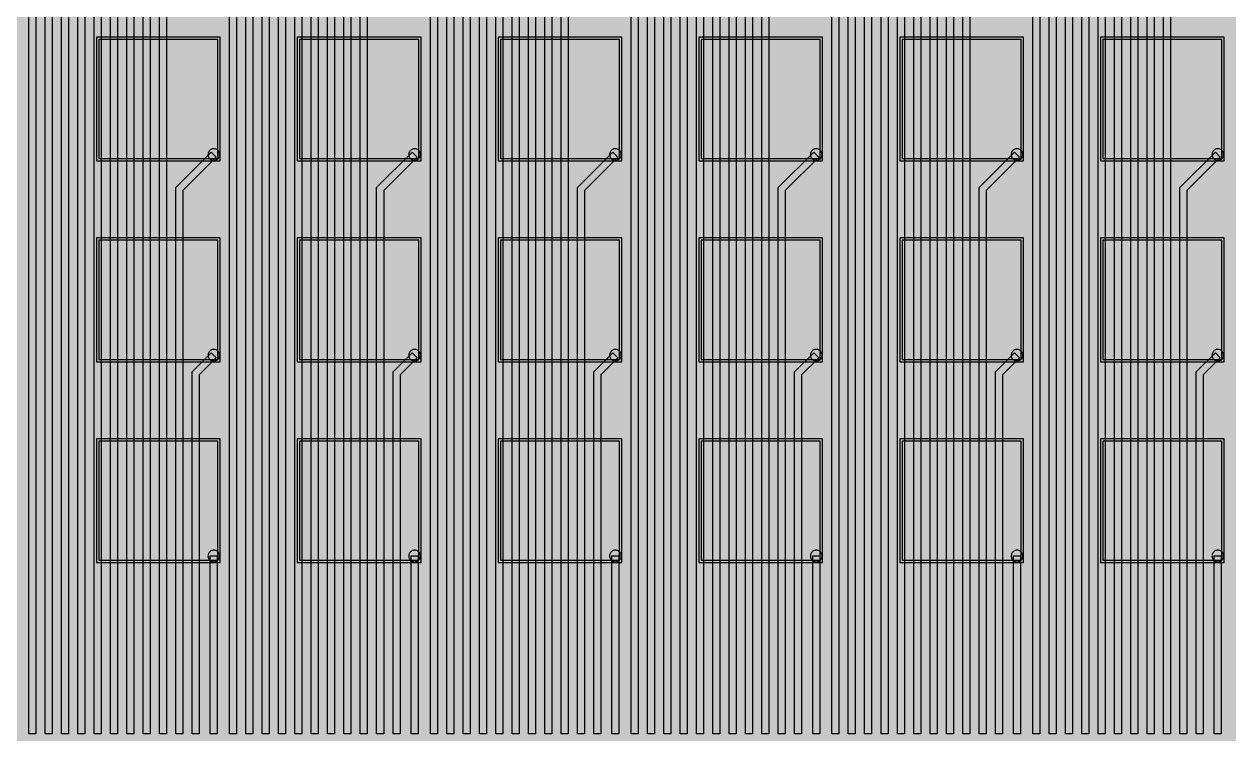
# Model space of a CAD drawing. Header units: metres. Extents: x -7240 to 10960, y -29667 to 1823.
# Drawn here: x 743 to 1259, y 430 to 734 of the extents above; entities that cross this region are included whole.
import ezdxf

# ---------------------------------------------------------------- set-up
doc = ezdxf.new("R2010")
doc.units = ezdxf.units.M
for name, color, linetype in [('Etching', 1, 'CONTINUOUS'), ('EtchingPad', 2, 'CONTINUOUS'), ('Metal1', 4, 'CONTINUOUS'), ('Metal2', 3, 'CONTINUOUS'), ('Polyimide', 7, 'CONTINUOUS')]:
    doc.layers.add(name, color=color, linetype=linetype)

msp = doc.modelspace()

# ---------------------------------------------------------------- hatches: boundary and pattern name
at = {"layer": 'Polyimide'}
msp.add_hatch(color=7, dxfattribs=at).paths.add_polyline_path([(4088.45, -11806.89), (4098.72, -11851.21), (4115.58, -11893.47), (4138.63, -11932.7), (4167.35, -11967.99), (4201.08, -11998.53), (4239.03, -12023.62), (4280.35, -12042.68), (4349.18, -12073.73), (4413.2, -12113.76), (4471.26, -12162.04), (4522.3, -12217.69), (4565.39, -12279.7), (4599.74, -12346.94), (4624.73, -12418.19), (4639.91, -12492.16), (4645, -12567.5), (4639.91, -12642.84), (4624.73, -12716.8), (4599.74, -12788.06), (4565.39, -12855.3), (4522.3, -12917.31), (4471.26, -12972.96), (4413.2, -13021.24), (4349.18, -13061.27), (4280.35, -13092.32), (4239.03, -13111.38), (4201.08, -13136.47), (4167.35, -13167.01), (4138.63, -13202.3), (4115.58, -13241.52), (4098.72, -13283.78), (4088.45, -13328.11), (4085, -13373.48), (4085, -13567.5), (4099.45, -13861.55), (4142.64, -14152.77), (4214.18, -14438.35), (4313.36, -14715.55), (4439.24, -14981.69), (4590.59, -15234.21), (4765.97, -15470.68), (4963.68, -15688.82), (5181.82, -15886.53), (5418.29, -16061.91), (5670.81, -16213.26), (5936.95, -16339.14), (6214.15, -16438.32), (6499.73, -16509.85), (6790.95, -16553.05), (7085, -16567.5), (9960.38, -16567.5), (10038.79, -16571.35), (10116.45, -16582.87), (10192.6, -16601.95), (10266.52, -16628.4), (10337.49, -16661.96), (10404.83, -16702.32), (10467.89, -16749.09), (10526.06, -16801.81), (10578.78, -16859.98), (10625.55, -16923.04), (10665.91, -16990.38), (10699.48, -17061.35), (10725.93, -17135.27), (10745, -17211.43), (10756.52, -17289.08), (10760.38, -17367.5), (10760.38, -21957.3), (10721.61, -22012.91), (10685.97, -22070.59), (10653.58, -22130.14), (10624.53, -22191.39), (10598.92, -22254.16), (10576.82, -22318.25), (10558.3, -22383.46), (10543.41, -22449.6), (10532.21, -22516.46), (10524.72, -22583.84), (10520.97, -22651.53), (10520.97, -22719.32), (10524.72, -22787.01), (10532.21, -22854.38), (10543.41, -22921.24), (10558.3, -22987.38), (10576.82, -23052.6), (10598.92, -23116.68), (10624.53, -23179.45), (10653.58, -23240.71), (10685.97, -23300.26), (10721.61, -23357.93), (10760.38, -23413.54), (10760.38, -28667.5), (10756.52, -28745.91), (10745, -28823.57), (10725.93, -28899.73), (10699.48, -28973.65), (10665.91, -29044.62), (10625.55, -29111.96), (10578.78, -29175.01), (10526.06, -29233.19), (10467.89, -29285.91), (10404.83, -29332.68), (10337.49, -29373.04), (10266.52, -29406.6), (10192.6, -29433.05), (10116.45, -29452.13), (10038.79, -29463.65), (9960.38, -29467.5), (-6239.63, -29467.5), (-6318.04, -29463.65), (-6395.7, -29452.13), (-6471.85, -29433.05), (-6545.77, -29406.6), (-6616.74, -29373.04), (-6684.08, -29332.68), (-6747.14, -29285.91), (-6805.31, -29233.19), (-6858.03, -29175.01), (-6904.8, -29111.96), (-6945.16, -29044.62), (-6978.73, -28973.65), (-7005.18, -28899.73), (-7024.25, -28823.57), (-7035.77, -28745.91), (-7039.63, -28667.5), (-7039.63, -23426.32), (-6999.36, -23370.07), (-6962.33, -23311.63), (-6928.66, -23251.2), (-6898.45, -23188.96), (-6871.81, -23125.12), (-6848.81, -23059.88), (-6829.53, -22993.44), (-6814.04, -22926.02), (-6802.37, -22857.83), (-6794.57, -22789.09), (-6790.67, -22720.02), (-6790.67, -22650.84), (-6794.57, -22581.77), (-6802.37, -22513.03), (-6814.04, -22444.84), (-6829.53, -22377.42), (-6848.81, -22310.98), (-6871.81, -22245.74), (-6898.45, -22181.89), (-6928.66, -22119.66), (-6962.33, -22059.22), (-6999.36, -22000.79), (-7039.63, -21944.54), (-7039.63, -17367.5), (-7035.77, -17289.08), (-7024.25, -17211.43), (-7005.18, -17135.27), (-6978.73, -17061.35), (-6945.16, -16990.38), (-6904.8, -16923.04), (-6858.03, -16859.98), (-6805.31, -16801.81), (-6747.14, -16749.09), (-6684.08, -16702.32), (-6616.74, -16661.96), (-6545.77, -16628.4), (-6471.85, -16601.95), (-6395.7, -16582.87), (-6318.04, -16571.35), (-6239.63, -16567.5), (-3334, -16567.5), (-3039.95, -16553.05), (-2748.73, -16509.85), (-2463.15, -16438.32), (-2185.95, -16339.14), (-1919.81, -16213.26), (-1667.29, -16061.91), (-1430.82, -15886.53), (-1212.68, -15688.82), (-1014.97, -15470.68), (-839.59, -15234.21), (-688.24, -14981.69), (-562.36, -14715.55), (-463.18, -14438.35), (-391.64, -14152.77), (-348.45, -13861.55), (-334, -13567.5), (-334, -13373.48), (-337.45, -13328.11), (-347.72, -13283.78), (-364.58, -13241.52), (-387.63, -13202.3), (-416.35, -13167.01), (-450.08, -13136.47), (-488.03, -13111.38), (-529.35, -13092.32), (-529.35, -13092.32), (-598.18, -13061.27), (-662.2, -13021.24), (-720.26, -12972.96), (-771.3, -12917.31), (-814.39, -12855.3), (-848.74, -12788.06), (-873.73, -12716.8), (-888.91, -12642.84), (-894, -12567.5), (-888.91, -12492.16), (-873.73, -12418.19), (-848.74, -12346.94), (-814.39, -12279.7), (-771.3, -12217.69), (-720.26, -12162.04), (-662.2, -12113.76), (-598.18, -12073.73), (-529.35, -12042.68), (-488.03, -12023.62), (-450.08, -11998.53), (-416.35, -11967.99), (-387.63, -11932.7), (-364.58, -11893.47), (-347.72, -11851.21), (-337.45, -11806.89), (-334, -11761.52), (-334, -11074.31), (-337.45, -11028.94), (-347.72, -10984.62), (-364.58, -10942.36), (-387.63, -10903.13), (-416.35, -10867.84), (-450.08, -10837.3), (-488.03, -10812.21), (-529.35, -10793.16), (-529.35, -10793.16), (-598.18, -10762.1), (-662.2, -10722.07), (-720.26, -10673.8), (-771.3, -10618.15), (-814.39, -10556.13), (-848.74, -10488.89), (-873.73, -10417.64), (-888.91, -10343.67), (-894, -10268.33), (-888.91, -10192.99), (-873.73, -10119.03), (-848.74, -10047.77), (-814.39, -9980.53), (-771.3, -9918.52), (-720.26, -9862.87), (-662.2, -9814.59), (-598.18, -9774.56), (-529.35, -9743.51), (-488.03, -9724.45), (-450.08, -9699.36), (-416.35, -9668.82), (-387.63, -9633.53), (-364.58, -9594.31), (-347.72, -9552.05), (-337.45, -9507.72), (-334, -9462.35), (-334, -8775.14), (-337.45, -8729.78), (-347.72, -8685.45), (-364.58, -8643.19), (-387.63, -8603.96), (-416.35, -8568.68), (-450.08, -8538.14), (-488.03, -8513.05), (-529.35, -8493.99), (-529.35, -8493.99), (-598.18, -8462.94), (-662.2, -8422.91), (-720.26, -8374.63), (-771.3, -8318.98), (-814.39, -8256.97), (-848.74, -8189.73), (-873.73, -8118.47), (-888.91, -8044.5), (-894, -7969.17), (-888.91, -7893.83), (-873.73, -7819.86), (-848.74, -7748.61), (-814.39, -7681.36), (-771.3, -7619.35), (-720.26, -7563.7), (-662.2, -7515.42), (-598.18, -7475.4), (-529.35, -7444.34), (-529.35, -7444.34), (-488.03, -7425.28), (-450.08, -7400.2), (-416.35, -7369.66), (-387.63, -7334.37), (-364.58, -7295.14), (-347.72, -7252.88), (-337.45, -7208.56), (-334, -7163.19), (-334, -6475.98), (-337.45, -6430.61), (-347.72, -6386.29), (-364.58, -6344.02), (-387.63, -6304.8), (-416.35, -6269.51), (-450.08, -6238.97), (-488.03, -6213.88), (-529.35, -6194.82), (-529.35, -6194.82), (-598.18, -6163.77), (-662.2, -6123.74), (-720.26, -6075.46), (-771.3, -6019.81), (-814.39, -5957.8), (-848.74, -5890.56), (-873.73, -5819.31), (-888.91, -5745.34), (-894, -5670), (-888.91, -5594.66), (-873.73, -5520.69), (-848.74, -5449.44), (-814.39, -5382.2), (-771.3, -5320.19), (-720.26, -5264.54), (-662.2, -5216.26), (-598.18, -5176.23), (-529.35, -5145.18), (-529.35, -5145.18), (-488.03, -5126.12), (-450.08, -5101.03), (-416.35, -5070.49), (-387.63, -5035.2), (-364.58, -4995.98), (-347.72, -4953.71), (-337.45, -4909.39), (-334, -4864.02), (-334, 380), (-334, 1522.5), (-289, 1522.5), (-288.78, 1515.63), (-288.1, 1508.79), (-286.98, 1502.02), (-285.42, 1495.32), (-283.43, 1488.75), (-281.01, 1482.32), (-278.17, 1476.06), (-274.93, 1470), (-271.3, 1464.17), (-267.3, 1458.58), (-262.94, 1453.27), (-258.25, 1448.25), (-253.23, 1443.56), (-247.92, 1439.2), (-242.33, 1435.2), (-236.5, 1431.57), (-230.44, 1428.33), (-224.18, 1425.49), (-217.75, 1423.07), (-211.18, 1421.08), (-204.48, 1419.52), (-197.71, 1418.4), (-190.87, 1417.72), (-184, 1417.5), (-177.13, 1417.72), (-170.29, 1418.4), (-163.52, 1419.52), (-156.82, 1421.08), (-150.25, 1423.07), (-143.82, 1425.49), (-137.56, 1428.33), (-131.5, 1431.57), (-125.67, 1435.2), (-120.08, 1439.2), (-114.77, 1443.56), (-109.75, 1448.25), (-105.06, 1453.27), (-100.7, 1458.58), (-96.7, 1464.17), (-93.07, 1470), (-89.83, 1476.06), (-86.99, 1482.32), (-84.57, 1488.75), (-82.58, 1495.32), (-81.02, 1502.02), (-79.9, 1508.79), (-79.22, 1515.63), (-79, 1522.5), (1786, 1522.5), (3835, 1522.5), (3835.21, 1529.04), (3835.86, 1535.55), (3836.92, 1542.01), (3838.41, 1548.38), (3840.31, 1554.64), (3842.61, 1560.77), (3845.31, 1566.73), (3848.4, 1572.5), (3851.85, 1578.06), (3855.66, 1583.38), (3859.82, 1588.43), (3864.29, 1593.21), (3869.07, 1597.68), (3874.12, 1601.84), (3879.44, 1605.65), (3885, 1609.1), (3890.77, 1612.19), (3896.73, 1614.89), (3902.86, 1617.19), (3909.12, 1619.09), (3915.49, 1620.58), (3921.95, 1621.64), (3928.46, 1622.29), (3935, 1622.5), (3941.54, 1622.29), (3948.05, 1621.64), (3954.51, 1620.58), (3960.88, 1619.09), (3967.14, 1617.19), (3973.27, 1614.89), (3979.23, 1612.19), (3985, 1609.1), (3990.56, 1605.65), (3995.88, 1601.84), (4000.93, 1597.68), (4005.71, 1593.21), (4010.18, 1588.43), (4014.34, 1583.38), (4018.15, 1578.06), (4021.6, 1572.5), (4024.69, 1566.73), (4027.39, 1560.77), (4029.69, 1554.64), (4031.59, 1548.38), (4033.08, 1542.01), (4034.14, 1535.55), (4034.79, 1529.04), (4035, 1522.5), (4085, 1522.5), (4085, 380), (4085, 330), (4085, -4864.02), (4088.45, -4909.39), (4098.72, -4953.71), (4115.58, -4995.98), (4138.63, -5035.2), (4167.35, -5070.49), (4201.08, -5101.03), (4239.03, -5126.12), (4280.35, -5145.18), (4280.35, -5145.18), (4349.18, -5176.23), (4413.2, -5216.26), (4471.26, -5264.54), (4522.3, -5320.19), (4565.39, -5382.2), (4599.74, -5449.44), (4624.73, -5520.69), (4639.91, -5594.66), (4645, -5670), (4639.91, -5745.34), (4624.73, -5819.31), (4599.74, -5890.56), (4565.39, -5957.8), (4522.3, -6019.81), (4471.26, -6075.46), (4413.2, -6123.74), (4349.18, -6163.77), (4280.35, -6194.82), (4239.03, -6213.88), (4201.08, -6238.97), (4167.35, -6269.51), (4138.63, -6304.8), (4115.58, -6344.02), (4098.72, -6386.29), (4088.45, -6430.61), (4085, -6475.98), (4085, -11761.52), (4088.45, -11806.89)])

# ---------------------------------------------------------------- linework, layer by layer
at = {"layer": 'Etching'}
for points in [[(821.75, 678.25), (821.77, 677.92), (821.84, 677.6), (821.94, 677.29), (822.08, 677), (822.27, 676.73), (822.48, 676.48), (822.73, 676.27), (823, 676.08), (823.29, 675.94), (823.6, 675.84), (823.92, 675.77), (824.25, 675.75), (824.58, 675.77), (824.9, 675.84), (825.21, 675.94), (825.5, 676.08), (825.77, 676.27), (826.02, 676.48), (826.23, 676.73), (826.42, 677), (826.56, 677.29), (826.66, 677.6), (826.73, 677.92), (826.75, 678.25), (826.73, 678.58), (826.66, 678.9), (826.56, 679.21), (826.42, 679.5), (826.23, 679.77), (826.02, 680.02), (825.77, 680.23), (825.5, 680.42), (825.21, 680.56), (824.9, 680.66), (824.58, 680.73), (824.25, 680.75), (823.92, 680.73), (823.6, 680.66), (823.29, 680.56), (823, 680.42), (822.73, 680.23), (822.48, 680.02), (822.27, 679.77), (822.08, 679.5), (821.94, 679.21), (821.84, 678.9), (821.77, 678.58), (821.75, 678.25)], [(907.75, 678.25), (907.77, 677.92), (907.84, 677.6), (907.94, 677.29), (908.08, 677), (908.27, 676.73), (908.48, 676.48), (908.73, 676.27), (909, 676.08), (909.29, 675.94), (909.6, 675.84), (909.92, 675.77), (910.25, 675.75), (910.58, 675.77), (910.9, 675.84), (911.21, 675.94), (911.5, 676.08), (911.77, 676.27), (912.02, 676.48), (912.23, 676.73), (912.42, 677), (912.56, 677.29), (912.66, 677.6), (912.73, 677.92), (912.75, 678.25), (912.73, 678.58), (912.66, 678.9), (912.56, 679.21), (912.42, 679.5), (912.23, 679.77), (912.02, 680.02), (911.77, 680.23), (911.5, 680.42), (911.21, 680.56), (910.9, 680.66), (910.58, 680.73), (910.25, 680.75), (909.92, 680.73), (909.6, 680.66), (909.29, 680.56), (909, 680.42), (908.73, 680.23), (908.48, 680.02), (908.27, 679.77), (908.08, 679.5), (907.94, 679.21), (907.84, 678.9), (907.77, 678.58), (907.75, 678.25)], [(993.75, 678.25), (993.77, 677.92), (993.84, 677.6), (993.94, 677.29), (994.08, 677), (994.27, 676.73), (994.48, 676.48), (994.73, 676.27), (995, 676.08), (995.29, 675.94), (995.6, 675.84), (995.92, 675.77), (996.25, 675.75), (996.58, 675.77), (996.9, 675.84), (997.21, 675.94), (997.5, 676.08), (997.77, 676.27), (998.02, 676.48), (998.23, 676.73), (998.42, 677), (998.56, 677.29), (998.66, 677.6), (998.73, 677.92), (998.75, 678.25), (998.73, 678.58), (998.66, 678.9), (998.56, 679.21), (998.42, 679.5), (998.23, 679.77), (998.02, 680.02), (997.77, 680.23), (997.5, 680.42), (997.21, 680.56), (996.9, 680.66), (996.58, 680.73), (996.25, 680.75), (995.92, 680.73), (995.6, 680.66), (995.29, 680.56), (995, 680.42), (994.73, 680.23), (994.48, 680.02), (994.27, 679.77), (994.08, 679.5), (993.94, 679.21), (993.84, 678.9), (993.77, 678.58), (993.75, 678.25)], [(1079.75, 678.25), (1079.77, 677.92), (1079.84, 677.6), (1079.94, 677.29), (1080.08, 677), (1080.27, 676.73), (1080.48, 676.48), (1080.73, 676.27), (1081, 676.08), (1081.29, 675.94), (1081.6, 675.84), (1081.92, 675.77), (1082.25, 675.75), (1082.58, 675.77), (1082.9, 675.84), (1083.21, 675.94), (1083.5, 676.08), (1083.77, 676.27), (1084.02, 676.48), (1084.23, 676.73), (1084.42, 677), (1084.56, 677.29), (1084.66, 677.6), (1084.73, 677.92), (1084.75, 678.25), (1084.73, 678.58), (1084.66, 678.9), (1084.56, 679.21), (1084.42, 679.5), (1084.23, 679.77), (1084.02, 680.02), (1083.77, 680.23), (1083.5, 680.42), (1083.21, 680.56), (1082.9, 680.66), (1082.58, 680.73), (1082.25, 680.75), (1081.92, 680.73), (1081.6, 680.66), (1081.29, 680.56), (1081, 680.42), (1080.73, 680.23), (1080.48, 680.02), (1080.27, 679.77), (1080.08, 679.5), (1079.94, 679.21), (1079.84, 678.9), (1079.77, 678.58), (1079.75, 678.25)], [(1165.75, 678.25), (1165.77, 677.92), (1165.84, 677.6), (1165.94, 677.29), (1166.08, 677), (1166.27, 676.73), (1166.48, 676.48), (1166.73, 676.27), (1167, 676.08), (1167.29, 675.94), (1167.6, 675.84), (1167.92, 675.77), (1168.25, 675.75), (1168.58, 675.77), (1168.9, 675.84), (1169.21, 675.94), (1169.5, 676.08), (1169.77, 676.27), (1170.02, 676.48), (1170.23, 676.73), (1170.42, 677), (1170.56, 677.29), (1170.66, 677.6), (1170.73, 677.92), (1170.75, 678.25), (1170.73, 678.58), (1170.66, 678.9), (1170.56, 679.21), (1170.42, 679.5), (1170.23, 679.77), (1170.02, 680.02), (1169.77, 680.23), (1169.5, 680.42), (1169.21, 680.56), (1168.9, 680.66), (1168.58, 680.73), (1168.25, 680.75), (1167.92, 680.73), (1167.6, 680.66), (1167.29, 680.56), (1167, 680.42), (1166.73, 680.23), (1166.48, 680.02), (1166.27, 679.77), (1166.08, 679.5), (1165.94, 679.21), (1165.84, 678.9), (1165.77, 678.58), (1165.75, 678.25)], [(1251.75, 678.25), (1251.77, 677.92), (1251.84, 677.6), (1251.94, 677.29), (1252.08, 677), (1252.27, 676.73), (1252.48, 676.48), (1252.73, 676.27), (1253, 676.08), (1253.29, 675.94), (1253.6, 675.84), (1253.92, 675.77), (1254.25, 675.75), (1254.58, 675.77), (1254.9, 675.84), (1255.21, 675.94), (1255.5, 676.08), (1255.77, 676.27), (1256.02, 676.48), (1256.23, 676.73), (1256.42, 677), (1256.56, 677.29), (1256.66, 677.6), (1256.73, 677.92), (1256.75, 678.25), (1256.73, 678.58), (1256.66, 678.9), (1256.56, 679.21), (1256.42, 679.5), (1256.23, 679.77), (1256.02, 680.02), (1255.77, 680.23), (1255.5, 680.42), (1255.21, 680.56), (1254.9, 680.66), (1254.58, 680.73), (1254.25, 680.75), (1253.92, 680.73), (1253.6, 680.66), (1253.29, 680.56), (1253, 680.42), (1252.73, 680.23), (1252.48, 680.02), (1252.27, 679.77), (1252.08, 679.5), (1251.94, 679.21), (1251.84, 678.9), (1251.77, 678.58), (1251.75, 678.25)], [(821.75, 592.25), (821.77, 591.92), (821.84, 591.6), (821.94, 591.29), (822.08, 591), (822.27, 590.73), (822.48, 590.48), (822.73, 590.27), (823, 590.08), (823.29, 589.94), (823.6, 589.84), (823.92, 589.77), (824.25, 589.75), (824.58, 589.77), (824.9, 589.84), (825.21, 589.94), (825.5, 590.08), (825.77, 590.27), (826.02, 590.48), (826.23, 590.73), (826.42, 591), (826.56, 591.29), (826.66, 591.6), (826.73, 591.92), (826.75, 592.25), (826.73, 592.58), (826.66, 592.9), (826.56, 593.21), (826.42, 593.5), (826.23, 593.77), (826.02, 594.02), (825.77, 594.23), (825.5, 594.42), (825.21, 594.56), (824.9, 594.66), (824.58, 594.73), (824.25, 594.75), (823.92, 594.73), (823.6, 594.66), (823.29, 594.56), (823, 594.42), (822.73, 594.23), (822.48, 594.02), (822.27, 593.77), (822.08, 593.5), (821.94, 593.21), (821.84, 592.9), (821.77, 592.58), (821.75, 592.25)], [(907.75, 592.25), (907.77, 591.92), (907.84, 591.6), (907.94, 591.29), (908.08, 591), (908.27, 590.73), (908.48, 590.48), (908.73, 590.27), (909, 590.08), (909.29, 589.94), (909.6, 589.84), (909.92, 589.77), (910.25, 589.75), (910.58, 589.77), (910.9, 589.84), (911.21, 589.94), (911.5, 590.08), (911.77, 590.27), (912.02, 590.48), (912.23, 590.73), (912.42, 591), (912.56, 591.29), (912.66, 591.6), (912.73, 591.92), (912.75, 592.25), (912.73, 592.58), (912.66, 592.9), (912.56, 593.21), (912.42, 593.5), (912.23, 593.77), (912.02, 594.02), (911.77, 594.23), (911.5, 594.42), (911.21, 594.56), (910.9, 594.66), (910.58, 594.73), (910.25, 594.75), (909.92, 594.73), (909.6, 594.66), (909.29, 594.56), (909, 594.42), (908.73, 594.23), (908.48, 594.02), (908.27, 593.77), (908.08, 593.5), (907.94, 593.21), (907.84, 592.9), (907.77, 592.58), (907.75, 592.25)], [(993.75, 592.25), (993.77, 591.92), (993.84, 591.6), (993.94, 591.29), (994.08, 591), (994.27, 590.73), (994.48, 590.48), (994.73, 590.27), (995, 590.08), (995.29, 589.94), (995.6, 589.84), (995.92, 589.77), (996.25, 589.75), (996.58, 589.77), (996.9, 589.84), (997.21, 589.94), (997.5, 590.08), (997.77, 590.27), (998.02, 590.48), (998.23, 590.73), (998.42, 591), (998.56, 591.29), (998.66, 591.6), (998.73, 591.92), (998.75, 592.25), (998.73, 592.58), (998.66, 592.9), (998.56, 593.21), (998.42, 593.5), (998.23, 593.77), (998.02, 594.02), (997.77, 594.23), (997.5, 594.42), (997.21, 594.56), (996.9, 594.66), (996.58, 594.73), (996.25, 594.75), (995.92, 594.73), (995.6, 594.66), (995.29, 594.56), (995, 594.42), (994.73, 594.23), (994.48, 594.02), (994.27, 593.77), (994.08, 593.5), (993.94, 593.21), (993.84, 592.9), (993.77, 592.58), (993.75, 592.25)], [(1079.75, 592.25), (1079.77, 591.92), (1079.84, 591.6), (1079.94, 591.29), (1080.08, 591), (1080.27, 590.73), (1080.48, 590.48), (1080.73, 590.27), (1081, 590.08), (1081.29, 589.94), (1081.6, 589.84), (1081.92, 589.77), (1082.25, 589.75), (1082.58, 589.77), (1082.9, 589.84), (1083.21, 589.94), (1083.5, 590.08), (1083.77, 590.27), (1084.02, 590.48), (1084.23, 590.73), (1084.42, 591), (1084.56, 591.29), (1084.66, 591.6), (1084.73, 591.92), (1084.75, 592.25), (1084.73, 592.58), (1084.66, 592.9), (1084.56, 593.21), (1084.42, 593.5), (1084.23, 593.77), (1084.02, 594.02), (1083.77, 594.23), (1083.5, 594.42), (1083.21, 594.56), (1082.9, 594.66), (1082.58, 594.73), (1082.25, 594.75), (1081.92, 594.73), (1081.6, 594.66), (1081.29, 594.56), (1081, 594.42), (1080.73, 594.23), (1080.48, 594.02), (1080.27, 593.77), (1080.08, 593.5), (1079.94, 593.21), (1079.84, 592.9), (1079.77, 592.58), (1079.75, 592.25)], [(1165.75, 592.25), (1165.77, 591.92), (1165.84, 591.6), (1165.94, 591.29), (1166.08, 591), (1166.27, 590.73), (1166.48, 590.48), (1166.73, 590.27), (1167, 590.08), (1167.29, 589.94), (1167.6, 589.84), (1167.92, 589.77), (1168.25, 589.75), (1168.58, 589.77), (1168.9, 589.84), (1169.21, 589.94), (1169.5, 590.08), (1169.77, 590.27), (1170.02, 590.48), (1170.23, 590.73), (1170.42, 591), (1170.56, 591.29), (1170.66, 591.6), (1170.73, 591.92), (1170.75, 592.25), (1170.73, 592.58), (1170.66, 592.9), (1170.56, 593.21), (1170.42, 593.5), (1170.23, 593.77), (1170.02, 594.02), (1169.77, 594.23), (1169.5, 594.42), (1169.21, 594.56), (1168.9, 594.66), (1168.58, 594.73), (1168.25, 594.75), (1167.92, 594.73), (1167.6, 594.66), (1167.29, 594.56), (1167, 594.42), (1166.73, 594.23), (1166.48, 594.02), (1166.27, 593.77), (1166.08, 593.5), (1165.94, 593.21), (1165.84, 592.9), (1165.77, 592.58), (1165.75, 592.25)], [(1251.75, 592.25), (1251.77, 591.92), (1251.84, 591.6), (1251.94, 591.29), (1252.08, 591), (1252.27, 590.73), (1252.48, 590.48), (1252.73, 590.27), (1253, 590.08), (1253.29, 589.94), (1253.6, 589.84), (1253.92, 589.77), (1254.25, 589.75), (1254.58, 589.77), (1254.9, 589.84), (1255.21, 589.94), (1255.5, 590.08), (1255.77, 590.27), (1256.02, 590.48), (1256.23, 590.73), (1256.42, 591), (1256.56, 591.29), (1256.66, 591.6), (1256.73, 591.92), (1256.75, 592.25), (1256.73, 592.58), (1256.66, 592.9), (1256.56, 593.21), (1256.42, 593.5), (1256.23, 593.77), (1256.02, 594.02), (1255.77, 594.23), (1255.5, 594.42), (1255.21, 594.56), (1254.9, 594.66), (1254.58, 594.73), (1254.25, 594.75), (1253.92, 594.73), (1253.6, 594.66), (1253.29, 594.56), (1253, 594.42), (1252.73, 594.23), (1252.48, 594.02), (1252.27, 593.77), (1252.08, 593.5), (1251.94, 593.21), (1251.84, 592.9), (1251.77, 592.58), (1251.75, 592.25)], [(821.75, 506.25), (821.77, 505.92), (821.84, 505.6), (821.94, 505.29), (822.08, 505), (822.27, 504.73), (822.48, 504.48), (822.73, 504.27), (823, 504.08), (823.29, 503.94), (823.6, 503.84), (823.92, 503.77), (824.25, 503.75), (824.58, 503.77), (824.9, 503.84), (825.21, 503.94), (825.5, 504.08), (825.77, 504.27), (826.02, 504.48), (826.23, 504.73), (826.42, 505), (826.56, 505.29), (826.66, 505.6), (826.73, 505.92), (826.75, 506.25), (826.73, 506.58), (826.66, 506.9), (826.56, 507.21), (826.42, 507.5), (826.23, 507.77), (826.02, 508.02), (825.77, 508.23), (825.5, 508.42), (825.21, 508.56), (824.9, 508.66), (824.58, 508.73), (824.25, 508.75), (823.92, 508.73), (823.6, 508.66), (823.29, 508.56), (823, 508.42), (822.73, 508.23), (822.48, 508.02), (822.27, 507.77), (822.08, 507.5), (821.94, 507.21), (821.84, 506.9), (821.77, 506.58), (821.75, 506.25)], [(907.75, 506.25), (907.77, 505.92), (907.84, 505.6), (907.94, 505.29), (908.08, 505), (908.27, 504.73), (908.48, 504.48), (908.73, 504.27), (909, 504.08), (909.29, 503.94), (909.6, 503.84), (909.92, 503.77), (910.25, 503.75), (910.58, 503.77), (910.9, 503.84), (911.21, 503.94), (911.5, 504.08), (911.77, 504.27), (912.02, 504.48), (912.23, 504.73), (912.42, 505), (912.56, 505.29), (912.66, 505.6), (912.73, 505.92), (912.75, 506.25), (912.73, 506.58), (912.66, 506.9), (912.56, 507.21), (912.42, 507.5), (912.23, 507.77), (912.02, 508.02), (911.77, 508.23), (911.5, 508.42), (911.21, 508.56), (910.9, 508.66), (910.58, 508.73), (910.25, 508.75), (909.92, 508.73), (909.6, 508.66), (909.29, 508.56), (909, 508.42), (908.73, 508.23), (908.48, 508.02), (908.27, 507.77), (908.08, 507.5), (907.94, 507.21), (907.84, 506.9), (907.77, 506.58), (907.75, 506.25)], [(993.75, 506.25), (993.77, 505.92), (993.84, 505.6), (993.94, 505.29), (994.08, 505), (994.27, 504.73), (994.48, 504.48), (994.73, 504.27), (995, 504.08), (995.29, 503.94), (995.6, 503.84), (995.92, 503.77), (996.25, 503.75), (996.58, 503.77), (996.9, 503.84), (997.21, 503.94), (997.5, 504.08), (997.77, 504.27), (998.02, 504.48), (998.23, 504.73), (998.42, 505), (998.56, 505.29), (998.66, 505.6), (998.73, 505.92), (998.75, 506.25), (998.73, 506.58), (998.66, 506.9), (998.56, 507.21), (998.42, 507.5), (998.23, 507.77), (998.02, 508.02), (997.77, 508.23), (997.5, 508.42), (997.21, 508.56), (996.9, 508.66), (996.58, 508.73), (996.25, 508.75), (995.92, 508.73), (995.6, 508.66), (995.29, 508.56), (995, 508.42), (994.73, 508.23), (994.48, 508.02), (994.27, 507.77), (994.08, 507.5), (993.94, 507.21), (993.84, 506.9), (993.77, 506.58), (993.75, 506.25)], [(1079.75, 506.25), (1079.77, 505.92), (1079.84, 505.6), (1079.94, 505.29), (1080.08, 505), (1080.27, 504.73), (1080.48, 504.48), (1080.73, 504.27), (1081, 504.08), (1081.29, 503.94), (1081.6, 503.84), (1081.92, 503.77), (1082.25, 503.75), (1082.58, 503.77), (1082.9, 503.84), (1083.21, 503.94), (1083.5, 504.08), (1083.77, 504.27), (1084.02, 504.48), (1084.23, 504.73), (1084.42, 505), (1084.56, 505.29), (1084.66, 505.6), (1084.73, 505.92), (1084.75, 506.25), (1084.73, 506.58), (1084.66, 506.9), (1084.56, 507.21), (1084.42, 507.5), (1084.23, 507.77), (1084.02, 508.02), (1083.77, 508.23), (1083.5, 508.42), (1083.21, 508.56), (1082.9, 508.66), (1082.58, 508.73), (1082.25, 508.75), (1081.92, 508.73), (1081.6, 508.66), (1081.29, 508.56), (1081, 508.42), (1080.73, 508.23), (1080.48, 508.02), (1080.27, 507.77), (1080.08, 507.5), (1079.94, 507.21), (1079.84, 506.9), (1079.77, 506.58), (1079.75, 506.25)], [(1165.75, 506.25), (1165.77, 505.92), (1165.84, 505.6), (1165.94, 505.29), (1166.08, 505), (1166.27, 504.73), (1166.48, 504.48), (1166.73, 504.27), (1167, 504.08), (1167.29, 503.94), (1167.6, 503.84), (1167.92, 503.77), (1168.25, 503.75), (1168.58, 503.77), (1168.9, 503.84), (1169.21, 503.94), (1169.5, 504.08), (1169.77, 504.27), (1170.02, 504.48), (1170.23, 504.73), (1170.42, 505), (1170.56, 505.29), (1170.66, 505.6), (1170.73, 505.92), (1170.75, 506.25), (1170.73, 506.58), (1170.66, 506.9), (1170.56, 507.21), (1170.42, 507.5), (1170.23, 507.77), (1170.02, 508.02), (1169.77, 508.23), (1169.5, 508.42), (1169.21, 508.56), (1168.9, 508.66), (1168.58, 508.73), (1168.25, 508.75), (1167.92, 508.73), (1167.6, 508.66), (1167.29, 508.56), (1167, 508.42), (1166.73, 508.23), (1166.48, 508.02), (1166.27, 507.77), (1166.08, 507.5), (1165.94, 507.21), (1165.84, 506.9), (1165.77, 506.58), (1165.75, 506.25)], [(1251.75, 506.25), (1251.77, 505.92), (1251.84, 505.6), (1251.94, 505.29), (1252.08, 505), (1252.27, 504.73), (1252.48, 504.48), (1252.73, 504.27), (1253, 504.08), (1253.29, 503.94), (1253.6, 503.84), (1253.92, 503.77), (1254.25, 503.75), (1254.58, 503.77), (1254.9, 503.84), (1255.21, 503.94), (1255.5, 504.08), (1255.77, 504.27), (1256.02, 504.48), (1256.23, 504.73), (1256.42, 505), (1256.56, 505.29), (1256.66, 505.6), (1256.73, 505.92), (1256.75, 506.25), (1256.73, 506.58), (1256.66, 506.9), (1256.56, 507.21), (1256.42, 507.5), (1256.23, 507.77), (1256.02, 508.02), (1255.77, 508.23), (1255.5, 508.42), (1255.21, 508.56), (1254.9, 508.66), (1254.58, 508.73), (1254.25, 508.75), (1253.92, 508.73), (1253.6, 508.66), (1253.29, 508.56), (1253, 508.42), (1252.73, 508.23), (1252.48, 508.02), (1252.27, 507.77), (1252.08, 507.5), (1251.94, 507.21), (1251.84, 506.9), (1251.77, 506.58), (1251.75, 506.25)]]:
    msp.add_lwpolyline(points, close=True, dxfattribs=at)
at = {"layer": 'EtchingPad'}
for points in [[(826, 727.5), (775, 727.5), (775, 676.5), (826, 676.5), (826, 727.5)], [(912, 727.5), (861, 727.5), (861, 676.5), (912, 676.5), (912, 727.5)], [(998, 727.5), (947, 727.5), (947, 676.5), (998, 676.5), (998, 727.5)], [(1084, 727.5), (1033, 727.5), (1033, 676.5), (1084, 676.5), (1084, 727.5)], [(1170, 727.5), (1119, 727.5), (1119, 676.5), (1170, 676.5), (1170, 727.5)], [(1256, 727.5), (1205, 727.5), (1205, 676.5), (1256, 676.5), (1256, 727.5)], [(826, 641.5), (775, 641.5), (775, 590.5), (826, 590.5), (826, 641.5)], [(912, 641.5), (861, 641.5), (861, 590.5), (912, 590.5), (912, 641.5)], [(998, 641.5), (947, 641.5), (947, 590.5), (998, 590.5), (998, 641.5)], [(1084, 641.5), (1033, 641.5), (1033, 590.5), (1084, 590.5), (1084, 641.5)], [(1170, 641.5), (1119, 641.5), (1119, 590.5), (1170, 590.5), (1170, 641.5)], [(1256, 641.5), (1205, 641.5), (1205, 590.5), (1256, 590.5), (1256, 641.5)], [(826, 555.5), (775, 555.5), (775, 504.5), (826, 504.5), (826, 555.5)], [(912, 555.5), (861, 555.5), (861, 504.5), (912, 504.5), (912, 555.5)], [(998, 555.5), (947, 555.5), (947, 504.5), (998, 504.5), (998, 555.5)], [(1084, 555.5), (1033, 555.5), (1033, 504.5), (1084, 504.5), (1084, 555.5)], [(1170, 555.5), (1119, 555.5), (1119, 504.5), (1170, 504.5), (1170, 555.5)], [(1256, 555.5), (1205, 555.5), (1205, 504.5), (1256, 504.5), (1256, 555.5)]]:
    msp.add_lwpolyline(points, close=True, dxfattribs=at)
at = {"layer": 'Metal1'}
for points in [[(745, 430), (745, 1375.12), (823.19, 1453.31), (825.31, 1451.19), (748, 1373.88), (748, 430)], [(831, 430), (831, 1375.12), (909.19, 1453.31), (911.31, 1451.19), (834, 1373.88), (834, 430)], [(917, 430), (917, 1375.12), (995.19, 1453.31), (997.31, 1451.19), (920, 1373.88), (920, 430)], [(1003, 430), (1003, 1375.12), (1081.19, 1453.31), (1083.31, 1451.19), (1006, 1373.88), (1006, 430)], [(1089, 430), (1089, 1375.12), (1167.19, 1453.31), (1169.31, 1451.19), (1092, 1373.88), (1092, 430)], [(1175, 430), (1175, 1375.12), (1253.19, 1453.31), (1255.31, 1451.19), (1178, 1373.88), (1178, 430)], [(752, 430), (752, 1296.12), (823.19, 1367.31), (825.31, 1365.19), (755, 1294.88), (755, 430)], [(838, 430), (838, 1296.12), (909.19, 1367.31), (911.31, 1365.19), (841, 1294.88), (841, 430)], [(924, 430), (924, 1296.12), (995.19, 1367.31), (997.31, 1365.19), (927, 1294.88), (927, 430)], [(1010, 430), (1010, 1296.12), (1081.19, 1367.31), (1083.31, 1365.19), (1013, 1294.88), (1013, 430)], [(1096, 430), (1096, 1296.12), (1167.19, 1367.31), (1169.31, 1365.19), (1099, 1294.88), (1099, 430)], [(1182, 430), (1182, 1296.12), (1253.19, 1367.31), (1255.31, 1365.19), (1185, 1294.88), (1185, 430)], [(759, 430), (759, 1217.12), (823.19, 1281.31), (825.31, 1279.19), (762, 1215.88), (762, 430)], [(845, 430), (845, 1217.12), (909.19, 1281.31), (911.31, 1279.19), (848, 1215.88), (848, 430)], [(931, 430), (931, 1217.12), (995.19, 1281.31), (997.31, 1279.19), (934, 1215.88), (934, 430)], [(1017, 430), (1017, 1217.12), (1081.19, 1281.31), (1083.31, 1279.19), (1020, 1215.88), (1020, 430)], [(1103, 430), (1103, 1217.12), (1167.19, 1281.31), (1169.31, 1279.19), (1106, 1215.88), (1106, 430)], [(1189, 430), (1189, 1217.12), (1253.19, 1281.31), (1255.31, 1279.19), (1192, 1215.88), (1192, 430)], [(766, 430), (766, 1138.12), (823.19, 1195.31), (825.31, 1193.19), (769, 1136.88), (769, 430)], [(852, 430), (852, 1138.12), (909.19, 1195.31), (911.31, 1193.19), (855, 1136.88), (855, 430)], [(938, 430), (938, 1138.12), (995.19, 1195.31), (997.31, 1193.19), (941, 1136.88), (941, 430)], [(1024, 430), (1024, 1138.12), (1081.19, 1195.31), (1083.31, 1193.19), (1027, 1136.88), (1027, 430)], [(1110, 430), (1110, 1138.12), (1167.19, 1195.31), (1169.31, 1193.19), (1113, 1136.88), (1113, 430)], [(1196, 430), (1196, 1138.12), (1253.19, 1195.31), (1255.31, 1193.19), (1199, 1136.88), (1199, 430)], [(773, 430), (773, 1059.12), (823.19, 1109.31), (825.31, 1107.19), (776, 1057.88), (776, 430)], [(859, 430), (859, 1059.12), (909.19, 1109.31), (911.31, 1107.19), (862, 1057.88), (862, 430)], [(945, 430), (945, 1059.12), (995.19, 1109.31), (997.31, 1107.19), (948, 1057.88), (948, 430)], [(1031, 430), (1031, 1059.12), (1081.19, 1109.31), (1083.31, 1107.19), (1034, 1057.88), (1034, 430)], [(1117, 430), (1117, 1059.12), (1167.19, 1109.31), (1169.31, 1107.19), (1120, 1057.88), (1120, 430)], [(1203, 430), (1203, 1059.12), (1253.19, 1109.31), (1255.31, 1107.19), (1206, 1057.88), (1206, 430)], [(780, 430), (780, 980.12), (823.19, 1023.31), (825.31, 1021.19), (783, 978.88), (783, 430)], [(866, 430), (866, 980.12), (909.19, 1023.31), (911.31, 1021.19), (869, 978.88), (869, 430)], [(952, 430), (952, 980.12), (995.19, 1023.31), (997.31, 1021.19), (955, 978.88), (955, 430)], [(1038, 430), (1038, 980.12), (1081.19, 1023.31), (1083.31, 1021.19), (1041, 978.88), (1041, 430)], [(1124, 430), (1124, 980.12), (1167.19, 1023.31), (1169.31, 1021.19), (1127, 978.88), (1127, 430)], [(1210, 430), (1210, 980.12), (1253.19, 1023.31), (1255.31, 1021.19), (1213, 978.88), (1213, 430)], [(787, 430), (787, 901.12), (823.19, 937.31), (825.31, 935.19), (790, 899.88), (790, 430)], [(873, 430), (873, 901.12), (909.19, 937.31), (911.31, 935.19), (876, 899.88), (876, 430)], [(959, 430), (959, 901.12), (995.19, 937.31), (997.31, 935.19), (962, 899.88), (962, 430)], [(1045, 430), (1045, 901.12), (1081.19, 937.31), (1083.31, 935.19), (1048, 899.88), (1048, 430)], [(1131, 430), (1131, 901.12), (1167.19, 937.31), (1169.31, 935.19), (1134, 899.88), (1134, 430)], [(1217, 430), (1217, 901.12), (1253.19, 937.31), (1255.31, 935.19), (1220, 899.88), (1220, 430)], [(794, 430), (794, 822.12), (823.19, 851.31), (825.31, 849.19), (797, 820.88), (797, 430)], [(880, 430), (880, 822.12), (909.19, 851.31), (911.31, 849.19), (883, 820.88), (883, 430)], [(966, 430), (966, 822.12), (995.19, 851.31), (997.31, 849.19), (969, 820.88), (969, 430)], [(1052, 430), (1052, 822.12), (1081.19, 851.31), (1083.31, 849.19), (1055, 820.88), (1055, 430)], [(1138, 430), (1138, 822.12), (1167.19, 851.31), (1169.31, 849.19), (1141, 820.88), (1141, 430)], [(1224, 430), (1224, 822.12), (1253.19, 851.31), (1255.31, 849.19), (1227, 820.88), (1227, 430)], [(801, 430), (801, 743.12), (823.19, 765.31), (825.31, 763.19), (804, 741.88), (804, 430)], [(887, 430), (887, 743.12), (909.19, 765.31), (911.31, 763.19), (890, 741.88), (890, 430)], [(973, 430), (973, 743.12), (995.19, 765.31), (997.31, 763.19), (976, 741.88), (976, 430)], [(1059, 430), (1059, 743.12), (1081.19, 765.31), (1083.31, 763.19), (1062, 741.88), (1062, 430)], [(1145, 430), (1145, 743.12), (1167.19, 765.31), (1169.31, 763.19), (1148, 741.88), (1148, 430)], [(1231, 430), (1231, 743.12), (1253.19, 765.31), (1255.31, 763.19), (1234, 741.88), (1234, 430)], [(808, 430), (808, 664.12), (823.19, 679.31), (825.31, 677.19), (811, 662.88), (811, 430)], [(894, 430), (894, 664.12), (909.19, 679.31), (911.31, 677.19), (897, 662.88), (897, 430)], [(980, 430), (980, 664.12), (995.19, 679.31), (997.31, 677.19), (983, 662.88), (983, 430)], [(1066, 430), (1066, 664.12), (1081.19, 679.31), (1083.31, 677.19), (1069, 662.88), (1069, 430)], [(1152, 430), (1152, 664.12), (1167.19, 679.31), (1169.31, 677.19), (1155, 662.88), (1155, 430)], [(1238, 430), (1238, 664.12), (1253.19, 679.31), (1255.31, 677.19), (1241, 662.88), (1241, 430)], [(815, 430), (815, 585.12), (823.19, 593.31), (825.31, 591.19), (818, 583.88), (818, 430)], [(901, 430), (901, 585.12), (909.19, 593.31), (911.31, 591.19), (904, 583.88), (904, 430)], [(987, 430), (987, 585.12), (995.19, 593.31), (997.31, 591.19), (990, 583.88), (990, 430)], [(1073, 430), (1073, 585.12), (1081.19, 593.31), (1083.31, 591.19), (1076, 583.88), (1076, 430)], [(1159, 430), (1159, 585.12), (1167.19, 593.31), (1169.31, 591.19), (1162, 583.88), (1162, 430)], [(1245, 430), (1245, 585.12), (1253.19, 593.31), (1255.31, 591.19), (1248, 583.88), (1248, 430)], [(822.75, 430), (822.75, 506.25), (825.75, 506.25), (825.75, 430)], [(908.75, 430), (908.75, 506.25), (911.75, 506.25), (911.75, 430)], [(994.75, 430), (994.75, 506.25), (997.75, 506.25), (997.75, 430)], [(1080.75, 430), (1080.75, 506.25), (1083.75, 506.25), (1083.75, 430)], [(1166.75, 430), (1166.75, 506.25), (1169.75, 506.25), (1169.75, 430)], [(1252.75, 430), (1252.75, 506.25), (1255.75, 506.25), (1255.75, 430)]]:
    msp.add_lwpolyline(points, close=True, dxfattribs=at)
at = {"layer": 'Metal2'}
for points in [[(827, 728.5), (774, 728.5), (774, 675.5), (827, 675.5), (827, 728.5)], [(913, 728.5), (860, 728.5), (860, 675.5), (913, 675.5), (913, 728.5)], [(999, 728.5), (946, 728.5), (946, 675.5), (999, 675.5), (999, 728.5)], [(1085, 728.5), (1032, 728.5), (1032, 675.5), (1085, 675.5), (1085, 728.5)], [(1171, 728.5), (1118, 728.5), (1118, 675.5), (1171, 675.5), (1171, 728.5)], [(1257, 728.5), (1204, 728.5), (1204, 675.5), (1257, 675.5), (1257, 728.5)], [(827, 642.5), (774, 642.5), (774, 589.5), (827, 589.5), (827, 642.5)], [(913, 642.5), (860, 642.5), (860, 589.5), (913, 589.5), (913, 642.5)], [(999, 642.5), (946, 642.5), (946, 589.5), (999, 589.5), (999, 642.5)], [(1085, 642.5), (1032, 642.5), (1032, 589.5), (1085, 589.5), (1085, 642.5)], [(1171, 642.5), (1118, 642.5), (1118, 589.5), (1171, 589.5), (1171, 642.5)], [(1257, 642.5), (1204, 642.5), (1204, 589.5), (1257, 589.5), (1257, 642.5)], [(827, 556.5), (774, 556.5), (774, 503.5), (827, 503.5), (827, 556.5)], [(913, 556.5), (860, 556.5), (860, 503.5), (913, 503.5), (913, 556.5)], [(999, 556.5), (946, 556.5), (946, 503.5), (999, 503.5), (999, 556.5)], [(1085, 556.5), (1032, 556.5), (1032, 503.5), (1085, 503.5), (1085, 556.5)], [(1171, 556.5), (1118, 556.5), (1118, 503.5), (1171, 503.5), (1171, 556.5)], [(1257, 556.5), (1204, 556.5), (1204, 503.5), (1257, 503.5), (1257, 556.5)]]:
    msp.add_lwpolyline(points, close=True, dxfattribs=at)

doc.saveas('drawing.dxf')
